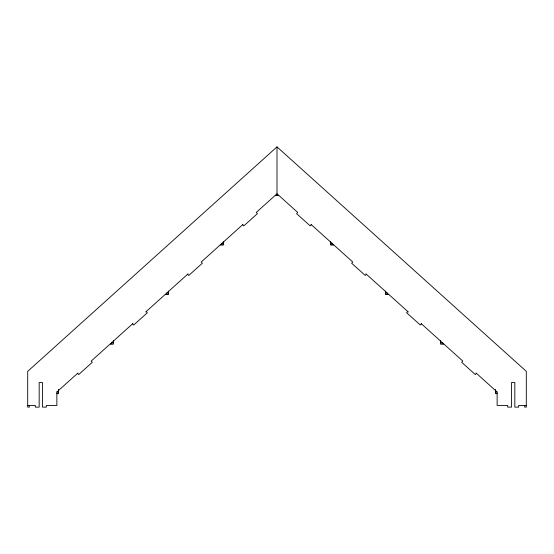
<?xml version="1.0" encoding="UTF-8"?>
<svg xmlns="http://www.w3.org/2000/svg" width="554" height="554" viewBox="0 0 554 554"><rect width="100%" height="100%" fill="white"/><g stroke="black" fill="none" stroke-linecap="round" stroke-linejoin="round"><path stroke-width="0.83" d="M524.652 405.431L524.652 407.121L526.3 407.121L526.3 371.346L277 146.879L277 195.43M311.334 224.695L310.226 225.921L296.598 213.643L297.699 212.417L277 193.775L256.301 212.417L257.402 213.643L243.774 225.921L242.666 224.695M366.367 274.244L365.259 275.47L351.631 263.198L352.732 261.973L311.085 224.474M407.765 311.521L406.664 312.747L420.292 325.025L421.4 323.799M476.433 373.348L475.325 374.573L461.697 362.302L462.798 361.076L421.151 323.578M277 146.879L27.7 371.346L27.7 407.121L29.348 407.121L29.348 405.431M27.7 405.473L35.311 405.473L35.311 407.121L39.168 407.121L39.168 382.544L42.464 382.544L42.464 407.121L46.321 407.121L46.321 405.473L56.868 405.473L56.868 391.99L77.982 372.974M132.849 323.578L91.202 361.076L92.303 362.302L78.675 374.573L77.567 373.348M145.709 311.992L188.048 273.87M242.915 224.474L201.268 261.973L202.369 263.198L188.741 275.47L187.633 274.244M275.352 195.43L278.648 195.43M223.615 243.331L221.967 243.331L221.967 244.979M330.385 243.331L332.033 243.331L332.033 244.979M220.319 244.979L223.615 244.979L223.615 241.551M333.681 244.979L330.385 244.979L330.385 241.551M168.582 292.886L166.934 292.886L166.934 294.534M385.418 292.886L387.066 292.886L387.066 294.534M165.286 294.534L168.582 294.534L168.582 291.099M388.714 294.534L385.418 294.534L385.418 291.099M113.549 342.434L111.901 342.434L111.901 344.082M440.451 342.434L442.099 342.434L442.099 344.082M110.253 344.082L113.549 344.082L113.549 340.655M443.747 344.082L440.451 344.082L440.451 340.655M56.868 391.99L58.516 391.99M495.484 391.99L497.132 391.99L497.132 405.473L507.679 405.473L507.679 407.121L511.536 407.121L511.536 382.544L514.832 382.544L514.832 407.121L518.689 407.121L518.689 405.473L526.3 405.473M56.868 393.638L58.516 393.638L58.516 389.344M497.132 393.638L495.484 393.638L495.484 389.344M365.952 273.87L408.291 311.992M476.018 372.974L497.132 391.99M146.235 311.521L147.336 312.747L133.708 325.025L132.6 323.799"/></g></svg>
